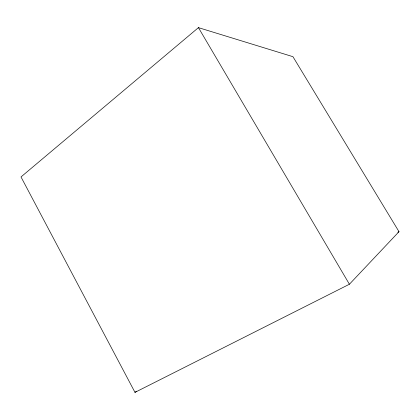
<?xml version="1.0" encoding="UTF-8"?>
<svg xmlns="http://www.w3.org/2000/svg" width="420" height="420" viewBox="0 0 420 420"><rect width="100%" height="100%" fill="white"/><g stroke="black" fill="none" stroke-linecap="round" stroke-linejoin="round"><path stroke-width="0.63" d="M349.409 284.24L399 231.683L292.934 56.679L198.445 27.636L21 176.941L134.983 392.364L349.409 284.24L198.445 27.636M134.983 392.364L136.558 391.204M397.845 232.291L399 231.683"/></g></svg>
